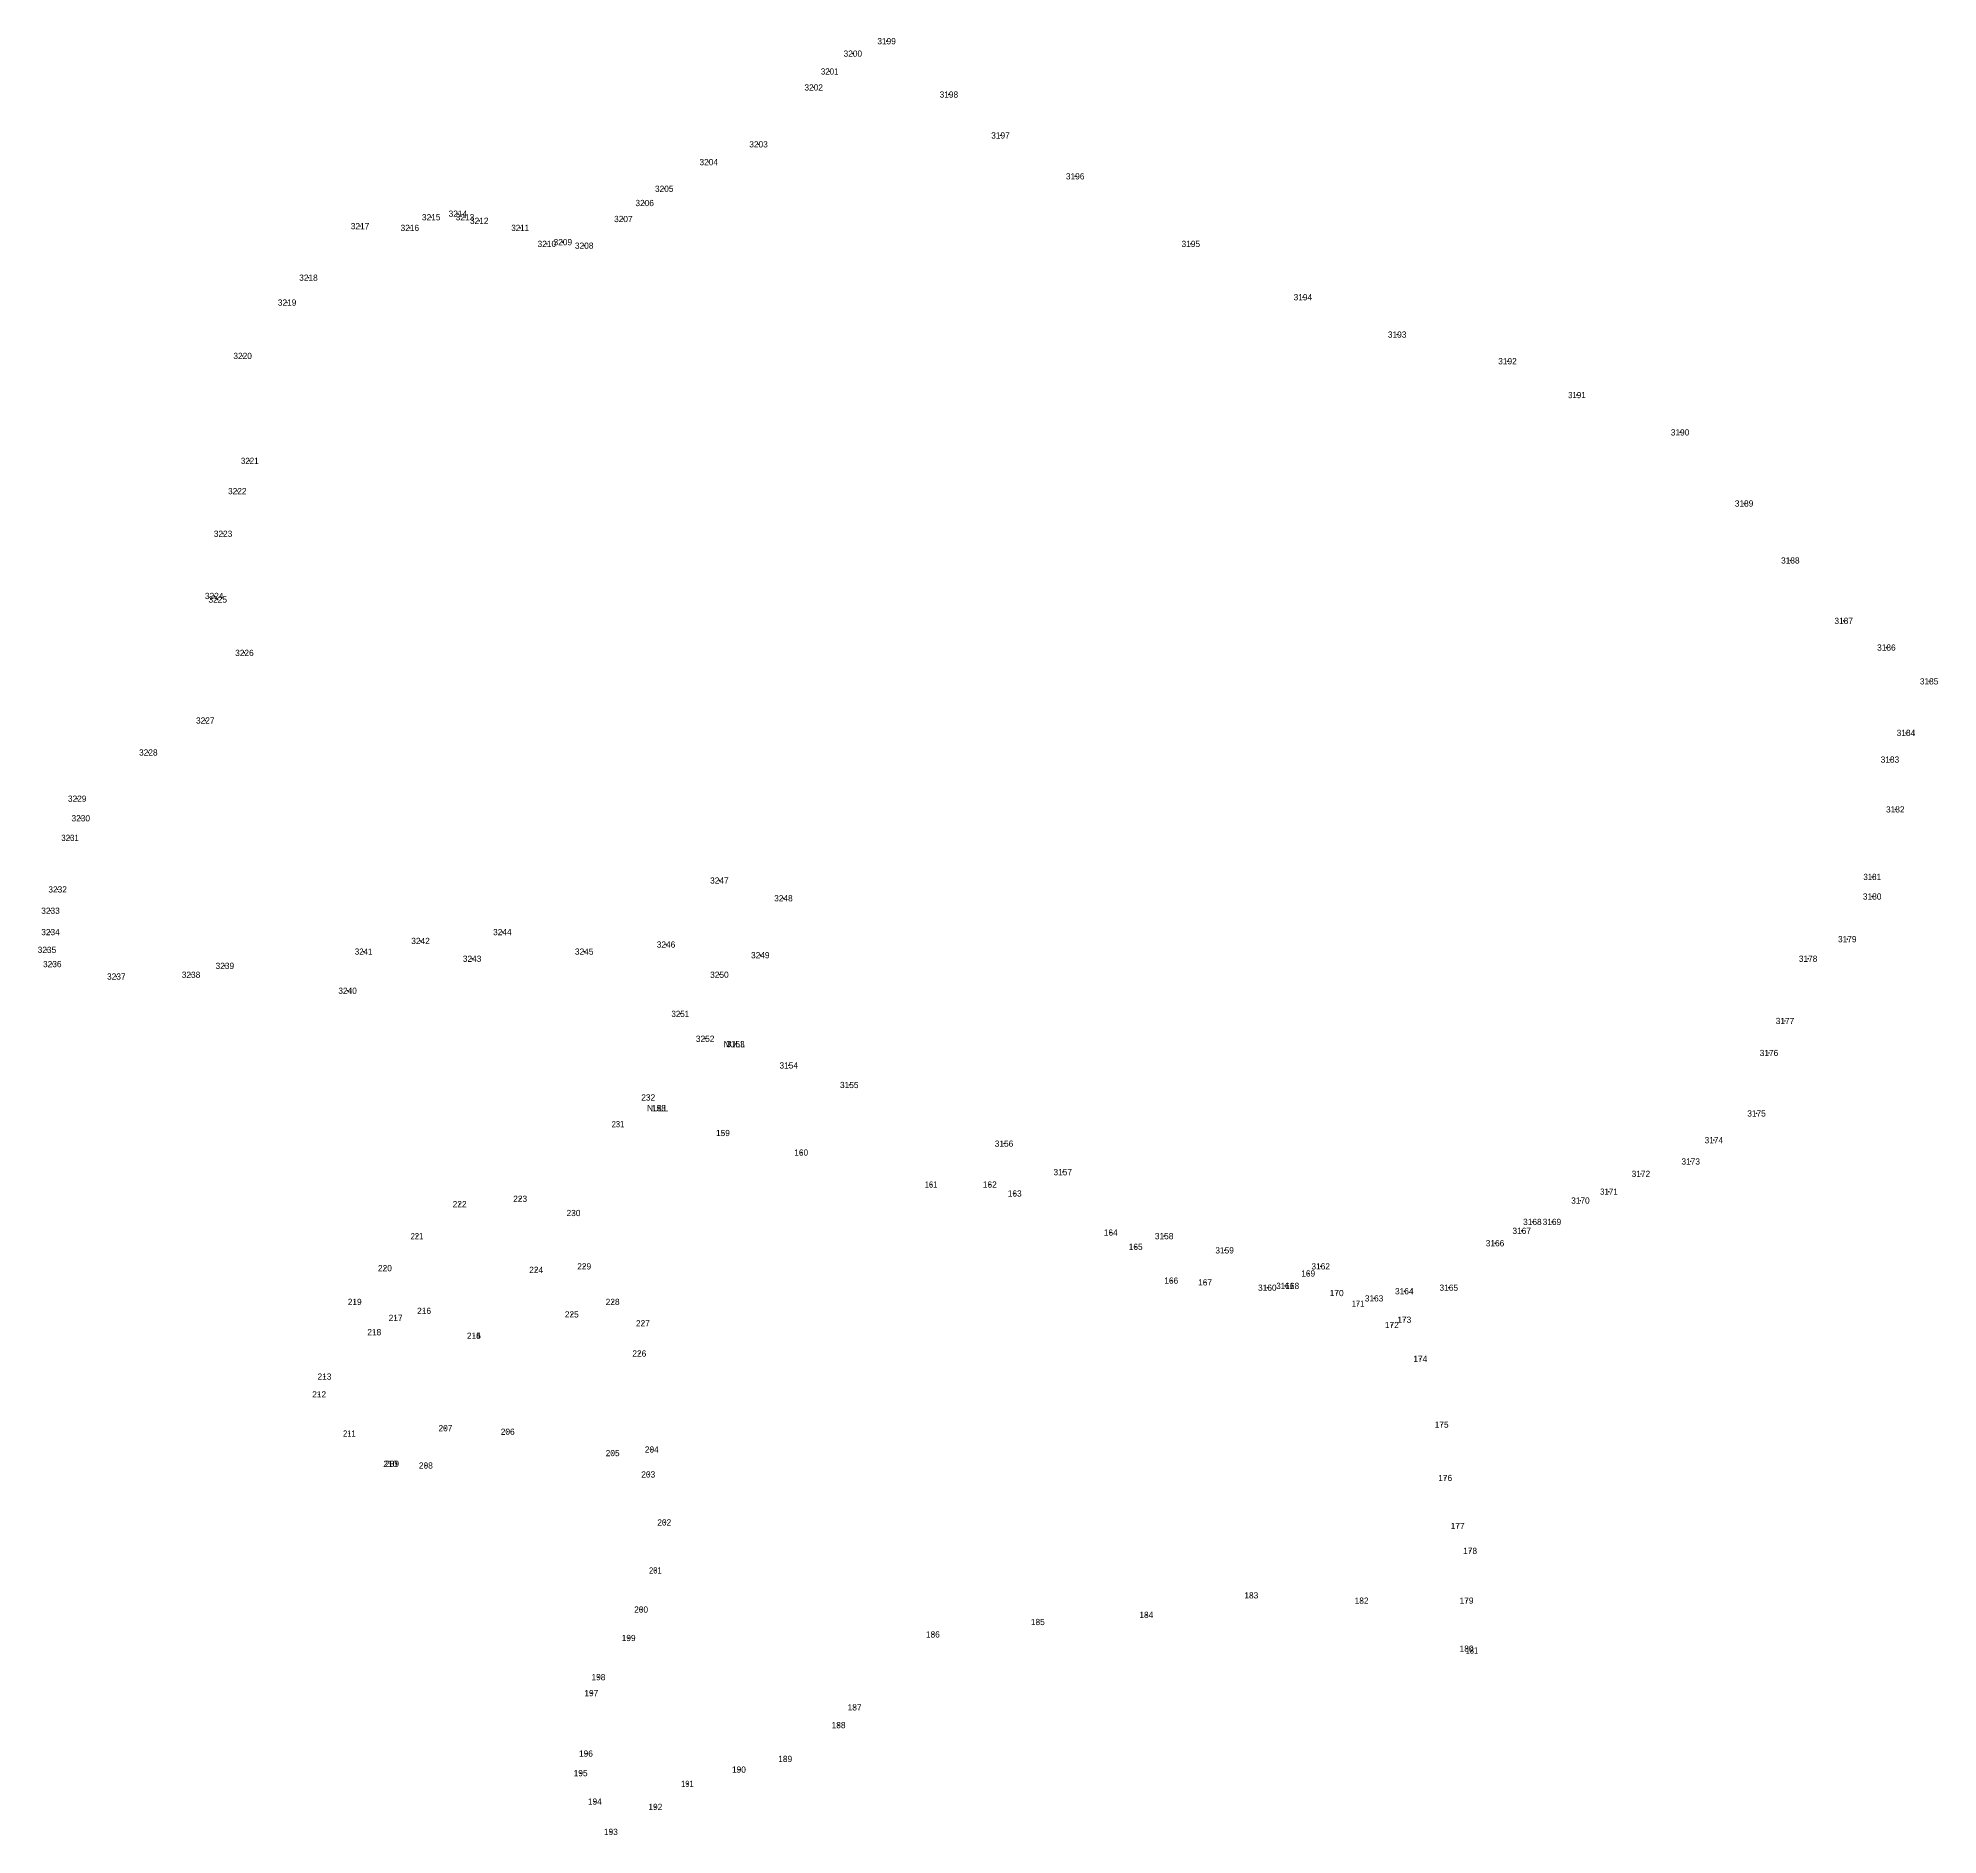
# Model space of a CAD drawing. Header units: metres. Extents: x 544775 to 549785, y 1836833 to 1841893.
# Drawn here: x 544775 to 545843, y 1840882 to 1841893 of the extents above.
import ezdxf
from ezdxf.enums import TextEntityAlignment as Align

# ---------------------------------------------------------------- set-up
doc = ezdxf.new("R2010")
doc.units = ezdxf.units.M
doc.header["$LTSCALE"] = 1.4
doc.layers.add('12', color=7, linetype='Continuous', lineweight=13)

msp = doc.modelspace()

# ---------------------------------------------------------------- linework, layer by layer
at = {"layer": '12'}
for p, q in [((545233.31, 1841884), (545232.69, 1841884)), ((545233, 1841884.31), (545233, 1841883.69)), ((545252.31, 1841891), (545251.69, 1841891)), ((545252, 1841891.31), (545252, 1841890.69)), ((545220.31, 1841874), (545219.69, 1841874)), ((545220, 1841874.31), (545220, 1841873.69)), ((545211.31, 1841865), (545210.69, 1841865)), ((545211, 1841865.31), (545211, 1841864.69)), ((545287.31, 1841861), (545286.69, 1841861)), ((545287, 1841861.31), (545287, 1841860.69)), ((545180.31, 1841833), (545179.69, 1841833)), ((545180, 1841833.31), (545180, 1841832.69)), ((545316.31, 1841838), (545315.69, 1841838)), ((545316, 1841838.31), (545316, 1841837.69)), ((545152.31, 1841823), (545151.69, 1841823)), ((545152, 1841823.31), (545152, 1841822.69)), ((545358.31, 1841815), (545357.69, 1841815)), ((545358, 1841815.31), (545358, 1841814.69)), ((545116.31, 1841800), (545115.69, 1841800)), ((545116, 1841800.31), (545116, 1841799.69)), ((545127.31, 1841808), (545126.69, 1841808)), ((545127, 1841808.31), (545127, 1841807.69)), ((544956, 1841787.31), (544956, 1841786.69)), ((544996.31, 1841792), (544995.69, 1841792)), ((544996, 1841792.31), (544996, 1841791.69)), ((545011.31, 1841794), (545010.69, 1841794)), ((545011, 1841794.31), (545011, 1841793.69)), ((545015.31, 1841792), (545014.69, 1841792)), ((545015, 1841792.31), (545015, 1841791.69)), ((545023.31, 1841790), (545022.69, 1841790)), ((545023, 1841790.31), (545023, 1841789.69)), ((545104.31, 1841791), (545103.69, 1841791)), ((545104, 1841791.31), (545104, 1841790.69)), ((544956.31, 1841787), (544955.69, 1841787)), ((544984.31, 1841786), (544983.69, 1841786)), ((544984, 1841786.31), (544984, 1841785.69)), ((545046.31, 1841786), (545045.69, 1841786)), ((545046, 1841786.31), (545046, 1841785.69)), ((545061.31, 1841777), (545060.69, 1841777)), ((545061, 1841777.31), (545061, 1841776.69)), ((545070.31, 1841778), (545069.69, 1841778)), ((545070, 1841778.31), (545070, 1841777.69)), ((545423.31, 1841777), (545422.69, 1841777)), ((545423, 1841777.31), (545423, 1841776.69)), ((545082.31, 1841776), (545081.69, 1841776)), ((545082, 1841776.31), (545082, 1841775.69)), ((544927.31, 1841758), (544926.69, 1841758)), ((544927, 1841758.31), (544927, 1841757.69)), ((545486.31, 1841747), (545485.69, 1841747)), ((545486, 1841747.31), (545486, 1841746.69)), ((544915.31, 1841744), (544914.69, 1841744)), ((544915, 1841744.31), (544915, 1841743.69)), ((545539.31, 1841726), (545538.69, 1841726)), ((545539, 1841726.31), (545539, 1841725.69)), ((544890.31, 1841714), (544889.69, 1841714)), ((544890, 1841714.31), (544890, 1841713.69)), ((545601.31, 1841711), (545600.69, 1841711)), ((545601, 1841711.31), (545601, 1841710.69)), ((545640.31, 1841692), (545639.69, 1841692)), ((545640, 1841692.31), (545640, 1841691.69)), ((545698.31, 1841671), (545697.69, 1841671)), ((545698, 1841671.31), (545698, 1841670.69)), ((544894.31, 1841655), (544893.69, 1841655)), ((544894, 1841655.31), (544894, 1841654.69)), ((544887.31, 1841638), (544886.69, 1841638)), ((544887, 1841638.31), (544887, 1841637.69)), ((545734.31, 1841631), (545733.69, 1841631)), ((545734, 1841631.31), (545734, 1841630.69)), ((544879.31, 1841614), (544878.69, 1841614)), ((544879, 1841614.31), (544879, 1841613.69)), ((545760.31, 1841599), (545759.69, 1841599)), ((545760, 1841599.31), (545760, 1841598.69)), ((544874.31, 1841579), (544873.69, 1841579)), ((544874, 1841579.31), (544874, 1841578.69)), ((544876.31, 1841577), (544875.69, 1841577)), ((544876, 1841577.31), (544876, 1841576.69)), ((545790.31, 1841565), (545789.69, 1841565)), ((545790, 1841565.31), (545790, 1841564.69)), ((544891.31, 1841547), (544890.69, 1841547)), ((544891, 1841547.31), (544891, 1841546.69)), ((545814.31, 1841550), (545813.69, 1841550)), ((545814, 1841550.31), (545814, 1841549.69)), ((545838.31, 1841531), (545837.69, 1841531)), ((545838, 1841531.31), (545838, 1841530.69)), ((544869.31, 1841509), (544868.69, 1841509)), ((544869, 1841509.31), (544869, 1841508.69)), ((545825.31, 1841502), (545824.69, 1841502)), ((545825, 1841502.31), (545825, 1841501.69)), ((544837.31, 1841491), (544836.69, 1841491)), ((544837, 1841491.31), (544837, 1841490.69)), ((545816.31, 1841487), (545815.69, 1841487)), ((545816, 1841487.31), (545816, 1841486.69)), ((544797.31, 1841465), (544796.69, 1841465)), ((544797, 1841465.31), (544797, 1841464.69)), ((545819.31, 1841459), (545818.69, 1841459)), ((545819, 1841459.31), (545819, 1841458.69)), ((544799.31, 1841454), (544798.69, 1841454)), ((544799, 1841454.31), (544799, 1841453.69)), ((544793.31, 1841443), (544792.69, 1841443)), ((544793, 1841443.31), (544793, 1841442.69)), ((544786.31, 1841414), (544785.69, 1841414)), ((544786, 1841414.31), (544786, 1841413.69)), ((545158.31, 1841419), (545157.69, 1841419)), ((545158, 1841419.31), (545158, 1841418.69)), ((545806.31, 1841421), (545805.69, 1841421)), ((545806, 1841421.31), (545806, 1841420.69)), ((545194.31, 1841409), (545193.69, 1841409)), ((545194, 1841409.31), (545194, 1841408.69)), ((545806.31, 1841410), (545805.69, 1841410)), ((545806, 1841410.31), (545806, 1841409.69)), ((544782.31, 1841402), (544781.69, 1841402)), ((544782, 1841402.31), (544782, 1841401.69)), ((544782.31, 1841390), (544781.69, 1841390)), ((544782, 1841390.31), (544782, 1841389.69)), ((544990.31, 1841385), (544989.69, 1841385)), ((544990, 1841385.31), (544990, 1841384.69)), ((545036.31, 1841390), (545035.69, 1841390)), ((545036, 1841390.31), (545036, 1841389.69)), ((545128.31, 1841383), (545127.69, 1841383)), ((545128, 1841383.31), (545128, 1841382.69)), ((545792.31, 1841386), (545791.69, 1841386)), ((545792, 1841386.31), (545792, 1841385.69)), ((544780.31, 1841380), (544779.69, 1841380)), ((544780, 1841380.31), (544780, 1841379.69)), ((544783.31, 1841372), (544782.69, 1841372)), ((544783, 1841372.31), (544783, 1841371.69)), ((544880.31, 1841371), (544879.69, 1841371)), ((544880, 1841371.31), (544880, 1841370.69)), ((544958.31, 1841379), (544957.69, 1841379)), ((544958, 1841379.31), (544958, 1841378.69)), ((545019.31, 1841375), (545018.69, 1841375)), ((545019, 1841375.31), (545019, 1841374.69)), ((545082.31, 1841379), (545081.69, 1841379)), ((545082, 1841379.31), (545082, 1841378.69)), ((545181.31, 1841377), (545180.69, 1841377)), ((545181, 1841377.31), (545181, 1841376.69)), ((545770.31, 1841375), (545769.69, 1841375)), ((545770, 1841375.31), (545770, 1841374.69)), ((544819.31, 1841365), (544818.69, 1841365)), ((544819, 1841365.31), (544819, 1841364.69)), ((544861.31, 1841366), (544860.69, 1841366)), ((544861, 1841366.31), (544861, 1841365.69)), ((545158.31, 1841366), (545157.69, 1841366)), ((545158, 1841366.31), (545158, 1841365.69)), ((544949.31, 1841357), (544948.69, 1841357)), ((544949, 1841357.31), (544949, 1841356.69)), ((545136.31, 1841344), (545135.69, 1841344)), ((545136, 1841344.31), (545136, 1841343.69)), ((545757.31, 1841340), (545756.69, 1841340)), ((545757, 1841340.31), (545757, 1841339.69)), ((545150.31, 1841330), (545149.69, 1841330)), ((545150, 1841330.31), (545150, 1841329.69)), ((545167.31, 1841327), (545166.69, 1841327)), ((545167, 1841327.31), (545167, 1841326.69)), ((545748.31, 1841322), (545747.69, 1841322)), ((545748, 1841322.31), (545748, 1841321.69)), ((545197.31, 1841315), (545196.69, 1841315)), ((545197, 1841315.31), (545197, 1841314.69)), ((545118.31, 1841297), (545117.69, 1841297)), ((545118, 1841297.31), (545118, 1841296.69)), ((545231.31, 1841304), (545230.69, 1841304)), ((545231, 1841304.31), (545231, 1841303.69)), ((545124.31, 1841291), (545123.69, 1841291)), ((545124, 1841291.31), (545124, 1841290.69)), ((545741.31, 1841288), (545740.69, 1841288)), ((545741, 1841288.31), (545741, 1841287.69)), ((545101.31, 1841282), (545100.69, 1841282)), ((545101, 1841282.31), (545101, 1841281.69)), ((545160.31, 1841277), (545159.69, 1841277)), ((545160, 1841277.31), (545160, 1841276.69)), ((545204.31, 1841266), (545203.69, 1841266)), ((545204, 1841266.31), (545204, 1841265.69)), ((545318.31, 1841271), (545317.69, 1841271)), ((545318, 1841271.31), (545318, 1841270.69)), ((545717.31, 1841273), (545716.69, 1841273)), ((545717, 1841273.31), (545717, 1841272.69)), ((545351.31, 1841255), (545350.69, 1841255)), ((545351, 1841255.31), (545351, 1841254.69)), ((545676.31, 1841254), (545675.69, 1841254)), ((545676, 1841254.31), (545676, 1841253.69)), ((545704.31, 1841261), (545703.69, 1841261)), ((545704, 1841261.31), (545704, 1841260.69)), ((545277.31, 1841248), (545276.69, 1841248)), ((545277, 1841248.31), (545277, 1841247.69)), ((545310.31, 1841248), (545309.69, 1841248)), ((545310, 1841248.31), (545310, 1841247.69)), ((545324.31, 1841243), (545323.69, 1841243)), ((545324, 1841243.31), (545324, 1841242.69)), ((545658.31, 1841244), (545657.69, 1841244)), ((545658, 1841244.31), (545658, 1841243.69)), ((545012.31, 1841237), (545011.69, 1841237)), ((545012, 1841237.31), (545012, 1841236.69)), ((545046.31, 1841240), (545045.69, 1841240)), ((545046, 1841240.31), (545046, 1841239.69)), ((545076.31, 1841232), (545075.69, 1841232)), ((545076, 1841232.31), (545076, 1841231.69)), ((545642.31, 1841239), (545641.69, 1841239)), ((545642, 1841239.31), (545642, 1841238.69)), ((545378, 1841221.31), (545378, 1841220.69)), ((545609.31, 1841222), (545608.69, 1841222)), ((545609, 1841222.31), (545609, 1841221.69)), ((545615.31, 1841227), (545614.69, 1841227)), ((545615, 1841227.31), (545615, 1841226.69)), ((545626.31, 1841227), (545625.69, 1841227)), ((545626, 1841227.31), (545626, 1841226.69)), ((544988.31, 1841219), (544987.69, 1841219)), ((544988, 1841219.31), (544988, 1841218.69)), ((545378.31, 1841221), (545377.69, 1841221)), ((545392.31, 1841213), (545391.69, 1841213)), ((545392, 1841213.31), (545392, 1841212.69)), ((545408.31, 1841219), (545407.69, 1841219)), ((545408, 1841219.31), (545408, 1841218.69)), ((545442.31, 1841211), (545441.69, 1841211)), ((545442, 1841211.31), (545442, 1841210.69)), ((545594.31, 1841215), (545593.69, 1841215)), ((545594, 1841215.31), (545594, 1841214.69)), ((544970.31, 1841201), (544969.69, 1841201)), ((544970, 1841201.31), (544970, 1841200.69)), ((545055.31, 1841200), (545054.69, 1841200)), ((545055, 1841200.31), (545055, 1841199.69)), ((545082.31, 1841202), (545081.69, 1841202)), ((545082, 1841202.31), (545082, 1841201.69)), ((545496.31, 1841202), (545495.69, 1841202)), ((545496, 1841202.31), (545496, 1841201.69)), ((545412.31, 1841194), (545411.69, 1841194)), ((545412, 1841194.31), (545412, 1841193.69)), ((545431.31, 1841193), (545430.69, 1841193)), ((545431, 1841193.31), (545431, 1841192.69)), ((545466.31, 1841190), (545465.69, 1841190)), ((545466, 1841190.31), (545466, 1841189.69)), ((545476.31, 1841191), (545475.69, 1841191)), ((545476, 1841191.31), (545476, 1841190.69)), ((545480.31, 1841191), (545479.69, 1841191)), ((545480, 1841191.31), (545480, 1841190.69)), ((545489.31, 1841198), (545488.69, 1841198)), ((545489, 1841198.31), (545489, 1841197.69)), ((545568.31, 1841190), (545567.69, 1841190)), ((545568, 1841190.31), (545568, 1841189.69)), ((544953.31, 1841182), (544952.69, 1841182)), ((544953, 1841182.31), (544953, 1841181.69)), ((545098.31, 1841182), (545097.69, 1841182)), ((545098, 1841182.31), (545098, 1841181.69)), ((545505.31, 1841187), (545504.69, 1841187)), ((545505, 1841187.31), (545505, 1841186.69)), ((545517.31, 1841181), (545516.69, 1841181)), ((545517, 1841181.31), (545517, 1841180.69)), ((545526.31, 1841184), (545525.69, 1841184)), ((545526, 1841184.31), (545526, 1841183.69)), ((545543.31, 1841188), (545542.69, 1841188)), ((545543, 1841188.31), (545543, 1841187.69)), ((544976.31, 1841173), (544975.69, 1841173)), ((544976, 1841173.31), (544976, 1841172.69)), ((544992.31, 1841177), (544991.69, 1841177)), ((544992, 1841177.31), (544992, 1841176.69)), ((545075.31, 1841175), (545074.69, 1841175)), ((545075, 1841175.31), (545075, 1841174.69)), ((545115.31, 1841170), (545114.69, 1841170)), ((545115, 1841170.31), (545115, 1841169.69)), ((545536.31, 1841169), (545535.69, 1841169)), ((545536, 1841169.31), (545536, 1841168.69)), ((545543.31, 1841172), (545542.69, 1841172)), ((545543, 1841172.31), (545543, 1841171.69)), ((544964.31, 1841165), (544963.69, 1841165)), ((544964, 1841165.31), (544964, 1841164.69)), ((545020.31, 1841163), (545019.69, 1841163)), ((545020.31, 1841163), (545019.69, 1841163)), ((545020, 1841163.31), (545020, 1841162.69)), ((545020, 1841163.31), (545020, 1841162.69)), ((545113.31, 1841153), (545112.69, 1841153)), ((545113, 1841153.31), (545113, 1841152.69)), ((545552.31, 1841150), (545551.69, 1841150)), ((545552, 1841150.31), (545552, 1841149.69)), ((544936.31, 1841140), (544935.69, 1841140)), ((544936, 1841140.31), (544936, 1841139.69)), ((544933.31, 1841130), (544932.69, 1841130)), ((544933, 1841130.31), (544933, 1841129.69)), ((544950.31, 1841108), (544949.69, 1841108)), ((544950, 1841108.31), (544950, 1841107.69)), ((545004.31, 1841111), (545003.69, 1841111)), ((545004, 1841111.31), (545004, 1841110.69)), ((545039.31, 1841109), (545038.69, 1841109)), ((545039, 1841109.31), (545039, 1841108.69)), ((545564.31, 1841113), (545563.69, 1841113)), ((545564, 1841113.31), (545564, 1841112.69)), ((545098.31, 1841097), (545097.69, 1841097)), ((545098, 1841097.31), (545098, 1841096.69)), ((545120.31, 1841099), (545119.69, 1841099)), ((545120, 1841099.31), (545120, 1841098.69)), ((544973.31, 1841091), (544972.69, 1841091)), ((544973, 1841091.31), (544973, 1841090.69)), ((544974.31, 1841091), (544973.69, 1841091)), ((544974, 1841091.31), (544974, 1841090.69)), ((544993.31, 1841090), (544992.69, 1841090)), ((544993, 1841090.31), (544993, 1841089.69)), ((545118.31, 1841085), (545117.69, 1841085)), ((545118, 1841085.31), (545118, 1841084.69)), ((545566.31, 1841083), (545565.69, 1841083)), ((545566, 1841083.31), (545566, 1841082.69)), ((545127.31, 1841058), (545126.69, 1841058)), ((545127, 1841058.31), (545127, 1841057.69)), ((545573.31, 1841056), (545572.69, 1841056)), ((545573, 1841056.31), (545573, 1841055.69)), ((545580.31, 1841042), (545579.69, 1841042)), ((545580, 1841042.31), (545580, 1841041.69)), ((545122.31, 1841031), (545121.69, 1841031)), ((545122, 1841031.31), (545122, 1841030.69)), ((545114.31, 1841009), (545113.69, 1841009)), ((545114, 1841009.31), (545114, 1841008.69)), ((545457.31, 1841017), (545456.69, 1841017)), ((545457, 1841017.31), (545457, 1841016.69)), ((545519.31, 1841014), (545518.69, 1841014)), ((545519, 1841014.31), (545519, 1841013.69)), ((545578.31, 1841014), (545577.69, 1841014)), ((545578, 1841014.31), (545578, 1841013.69)), ((545337.31, 1841002), (545336.69, 1841002)), ((545337, 1841002.31), (545337, 1841001.69)), ((545398.31, 1841006), (545397.69, 1841006)), ((545398, 1841006.31), (545398, 1841005.69)), ((545107.31, 1840993), (545106.69, 1840993)), ((545107, 1840993.31), (545107, 1840992.69)), ((545278.31, 1840995), (545277.69, 1840995)), ((545278, 1840995.31), (545278, 1840994.69)), ((545578.31, 1840987), (545577.69, 1840987)), ((545578, 1840987.31), (545578, 1840986.69)), ((545581, 1840986.31), (545581, 1840985.69)), ((545581.31, 1840986), (545580.69, 1840986)), ((545090.31, 1840971), (545089.69, 1840971)), ((545090, 1840971.31), (545090, 1840970.69)), ((545086.31, 1840962), (545085.69, 1840962)), ((545086, 1840962.31), (545086, 1840961.69)), ((545234, 1840954.31), (545234, 1840953.69)), ((545225.31, 1840944), (545224.69, 1840944)), ((545225, 1840944.31), (545225, 1840943.69)), ((545234.31, 1840954), (545233.69, 1840954)), ((545083.31, 1840928), (545082.69, 1840928)), ((545083, 1840928.31), (545083, 1840927.69)), ((545195.31, 1840925), (545194.69, 1840925)), ((545195, 1840925.31), (545195, 1840924.69)), ((545080.31, 1840917), (545079.69, 1840917)), ((545080, 1840917.31), (545080, 1840916.69)), ((545169.31, 1840919), (545168.69, 1840919)), ((545169, 1840919.31), (545169, 1840918.69)), ((545088.31, 1840901), (545087.69, 1840901)), ((545088, 1840901.31), (545088, 1840900.69)), ((545140.31, 1840911), (545139.69, 1840911)), ((545140, 1840911.31), (545140, 1840910.69)), ((545122.31, 1840898), (545121.69, 1840898)), ((545122, 1840898.31), (545122, 1840897.69)), ((545097.31, 1840884), (545096.69, 1840884)), ((545097, 1840884.31), (545097, 1840883.69))]:
    msp.add_line(p, q, dxfattribs=at)

# ---------------------------------------------------------------- texts
for s, p in [('3200', (545233.005, 1841882.25)), ('3199', (545252, 1841889.25)), ('3202', (545211, 1841863.25)), ('3198', (545287, 1841859.25)), ('3203', (545180, 1841831.25)), ('3197', (545316, 1841836.25)), ('3204', (545152, 1841821.25)), ('3205', (545127, 1841806.25)), ('3196', (545358, 1841813.25)), ('3206', (545116, 1841798.25)), ('3217', (544956, 1841785.25)), ('3216', (544984, 1841784.25)), ('3215', (544996, 1841790.25)), ('3214', (545011, 1841792.25)), ('3213', (545015, 1841790.25)), ('3212', (545023, 1841788.25)), ('3207', (545104, 1841789.25)), ('3210', (545061.005, 1841775.25)), ('3209', (545070, 1841776.25)), ('3208', (545082, 1841774.25)), ('3195', (545423, 1841775.25)), ('3218', (544927, 1841756.25)), ('3219', (544915, 1841742.25)), ('3194', (545486, 1841745.25)), ('3193', (545539, 1841724.25)), ('3220', (544890.005, 1841712.25)), ('3192', (545601, 1841709.25)), ('3190', (545698.005, 1841669.25)), ('3222', (544887, 1841636.25)), ('3189', (545734, 1841629.25)), ('3223', (544879, 1841612.25)), ('3188', (545760, 1841597.25)), ('3224', (544874, 1841577.25)), ('3225', (544876, 1841575.25)), ('3187', (545790, 1841563.25)), ('3226', (544891, 1841545.25)), ('3186', (545814, 1841548.25)), ('3185', (545838, 1841529.25)), ('3227', (544869, 1841507.25)), ('3184', (545825, 1841500.25)), ('3228', (544837, 1841489.25)), ('3183', (545816, 1841485.25)), ('3229', (544797, 1841463.25)), ('3182', (545819, 1841457.25)), ('3230', (544799.005, 1841452.25)), ('3232', (544786, 1841412.25)), ('3247', (545158, 1841417.25)), ('3233', (544782, 1841400.25)), ('3248', (545194, 1841407.25)), ('3180', (545806.005, 1841408.25)), ('3235', (544780, 1841378.25)), ('3234', (544782, 1841388.25)), ('3242', (544990, 1841383.25)), ('3244', (545036, 1841388.25)), ('3246', (545128, 1841381.25)), ('3179', (545792, 1841384.25)), ('3236', (544783, 1841370.25)), ('3239', (544880, 1841369.25)), ('3243', (545019, 1841373.25)), ('3245', (545082, 1841377.25)), ('3249', (545181, 1841375.25)), ('3178', (545770, 1841373.25)), ('3237', (544819, 1841363.25)), ('3238', (544861, 1841364.25)), ('3250', (545158.005, 1841364.25)), ('3240', (544949.005, 1841355.25)), ('3177', (545757, 1841338.25)), ('3252', (545150, 1841328.25)), ('NULL ', (545166.995, 1841325.25)), ('3153', (545167, 1841325.25)), ('3176', (545748, 1841320.25)), ('3154', (545197, 1841313.25)), ('232', (545118, 1841295.25)), ('3155', (545231, 1841302.25)), ('NULL ', (545123.995, 1841289.25)), ('158', (545124, 1841289.25)), ('3175', (545741, 1841286.25)), ('159', (545160, 1841275.25)), ('3174', (545717, 1841271.25)), ('160', (545203.995, 1841264.25)), ('3156', (545318, 1841269.25)), ('3157', (545351, 1841253.25)), ('3172', (545676, 1841252.25)), ('3173', (545704, 1841259.25)), ('162', (545310, 1841246.25)), ('163', (545324, 1841241.25)), ('222', (545012, 1841235.25)), ('223', (545046, 1841238.25)), ('230', (545075.995, 1841230.25)), ('3170', (545642.005, 1841237.25)), ('164', (545378, 1841219.25)), ('3167', (545609, 1841220.25)), ('3168', (545615, 1841225.25)), ('3169', (545626, 1841225.25)), ('165', (545392, 1841211.25)), ('3158', (545408, 1841217.25)), ('3159', (545442, 1841209.25)), ('3166', (545594, 1841213.25)), ('220', (544969.995, 1841199.25)), ('224', (545055, 1841198.25)), ('229', (545082, 1841200.25)), ('169', (545489, 1841196.25)), ('3162', (545496, 1841200.25)), ('166', (545412, 1841192.25)), ('167', (545431, 1841191.25)), ('3160', (545466.005, 1841188.25)), ('168', (545480, 1841189.25)), ('3164', (545543, 1841186.25)), ('3165', (545568, 1841188.25)), ('219', (544953, 1841180.25)), ('216', (544992, 1841175.25)), ('228', (545098, 1841180.25)), ('170', (545504.995, 1841185.25)), ('3163', (545526, 1841182.25)), ('217', (544976, 1841171.25)), ('225', (545075, 1841173.25)), ('227', (545115, 1841168.25)), ('172', (545536, 1841167.25)), ('173', (545543, 1841170.25)), ('218', (544964, 1841163.25)), ('214', (545020, 1841161.25)), ('215', (545020, 1841161.25)), ('226', (545113, 1841151.25)), ('174', (545552, 1841148.25)), ('213', (544936, 1841138.25)), ('212', (544933, 1841128.25)), ('175', (545564, 1841111.25)), ('207', (545004, 1841109.25)), ('206', (545039, 1841107.25)), ('205', (545098, 1841095.25)), ('204', (545120, 1841097.25)), ('210', (544972.995, 1841089.25)), ('209', (544974, 1841089.25)), ('208', (544993, 1841088.25)), ('203', (545118, 1841083.25)), ('176', (545566, 1841081.25)), ('202', (545127, 1841056.25)), ('177', (545573, 1841054.25)), ('178', (545580, 1841040.25)), ('183', (545457, 1841015.25)), ('200', (545113.995, 1841007.25)), ('184', (545398, 1841004.25)), ('182', (545519, 1841012.25)), ('179', (545578, 1841012.25)), ('185', (545337, 1841000.25)), ('199', (545107, 1840991.25)), ('186', (545278, 1840993.25)), ('180', (545577.995, 1840985.25)), ('198', (545090, 1840969.25)), ('197', (545086, 1840960.25)), ('187', (545234, 1840952.25)), ('188', (545225, 1840942.25)), ('196', (545083, 1840926.25)), ('189', (545195, 1840923.25)), ('195', (545080, 1840915.25)), ('190', (545168.995, 1840917.25)), ('194', (545088, 1840899.25)), ('192', (545122, 1840896.25)), ('193', (545097, 1840882.25))]:
    msp.add_text(s, height=3.5, dxfattribs=at).set_placement(p, align=Align.CENTER)
for s, width, p in [('3201', 0.95, (545220.005, 1841872.25)), ('3211', 0.95, (545046.005, 1841784.25)), ('3191', 0.95, (545640.005, 1841690.25)), ('3221', 0.95, (544894.005, 1841653.25)), ('3231', 0.95, (544793.005, 1841441.25)), ('3181', 0.95, (545806.005, 1841419.25)), ('3241', 0.95, (544958.005, 1841377.25)), ('3251', 0.95, (545136.005, 1841342.25)), ('231', 0.9, (545100.995, 1841280.25)), ('161', 0.9, (545276.995, 1841246.25)), ('3171', 0.95, (545658.005, 1841242.25)), ('221', 0.9, (544987.995, 1841217.25)), ('3161', 0.95, (545476.005, 1841189.25)), ('171', 0.9, (545516.995, 1841179.25)), ('211', 0.9, (544949.995, 1841106.25)), ('201', 0.9, (545121.995, 1841029.25)), ('181', 0.9, (545580.995, 1840984.25)), ('191', 0.9, (545139.995, 1840909.25))]:
    msp.add_text(s, height=3.5, dxfattribs=dict(at, width=width)).set_placement(p, align=Align.CENTER)

doc.saveas('drawing.dxf')
